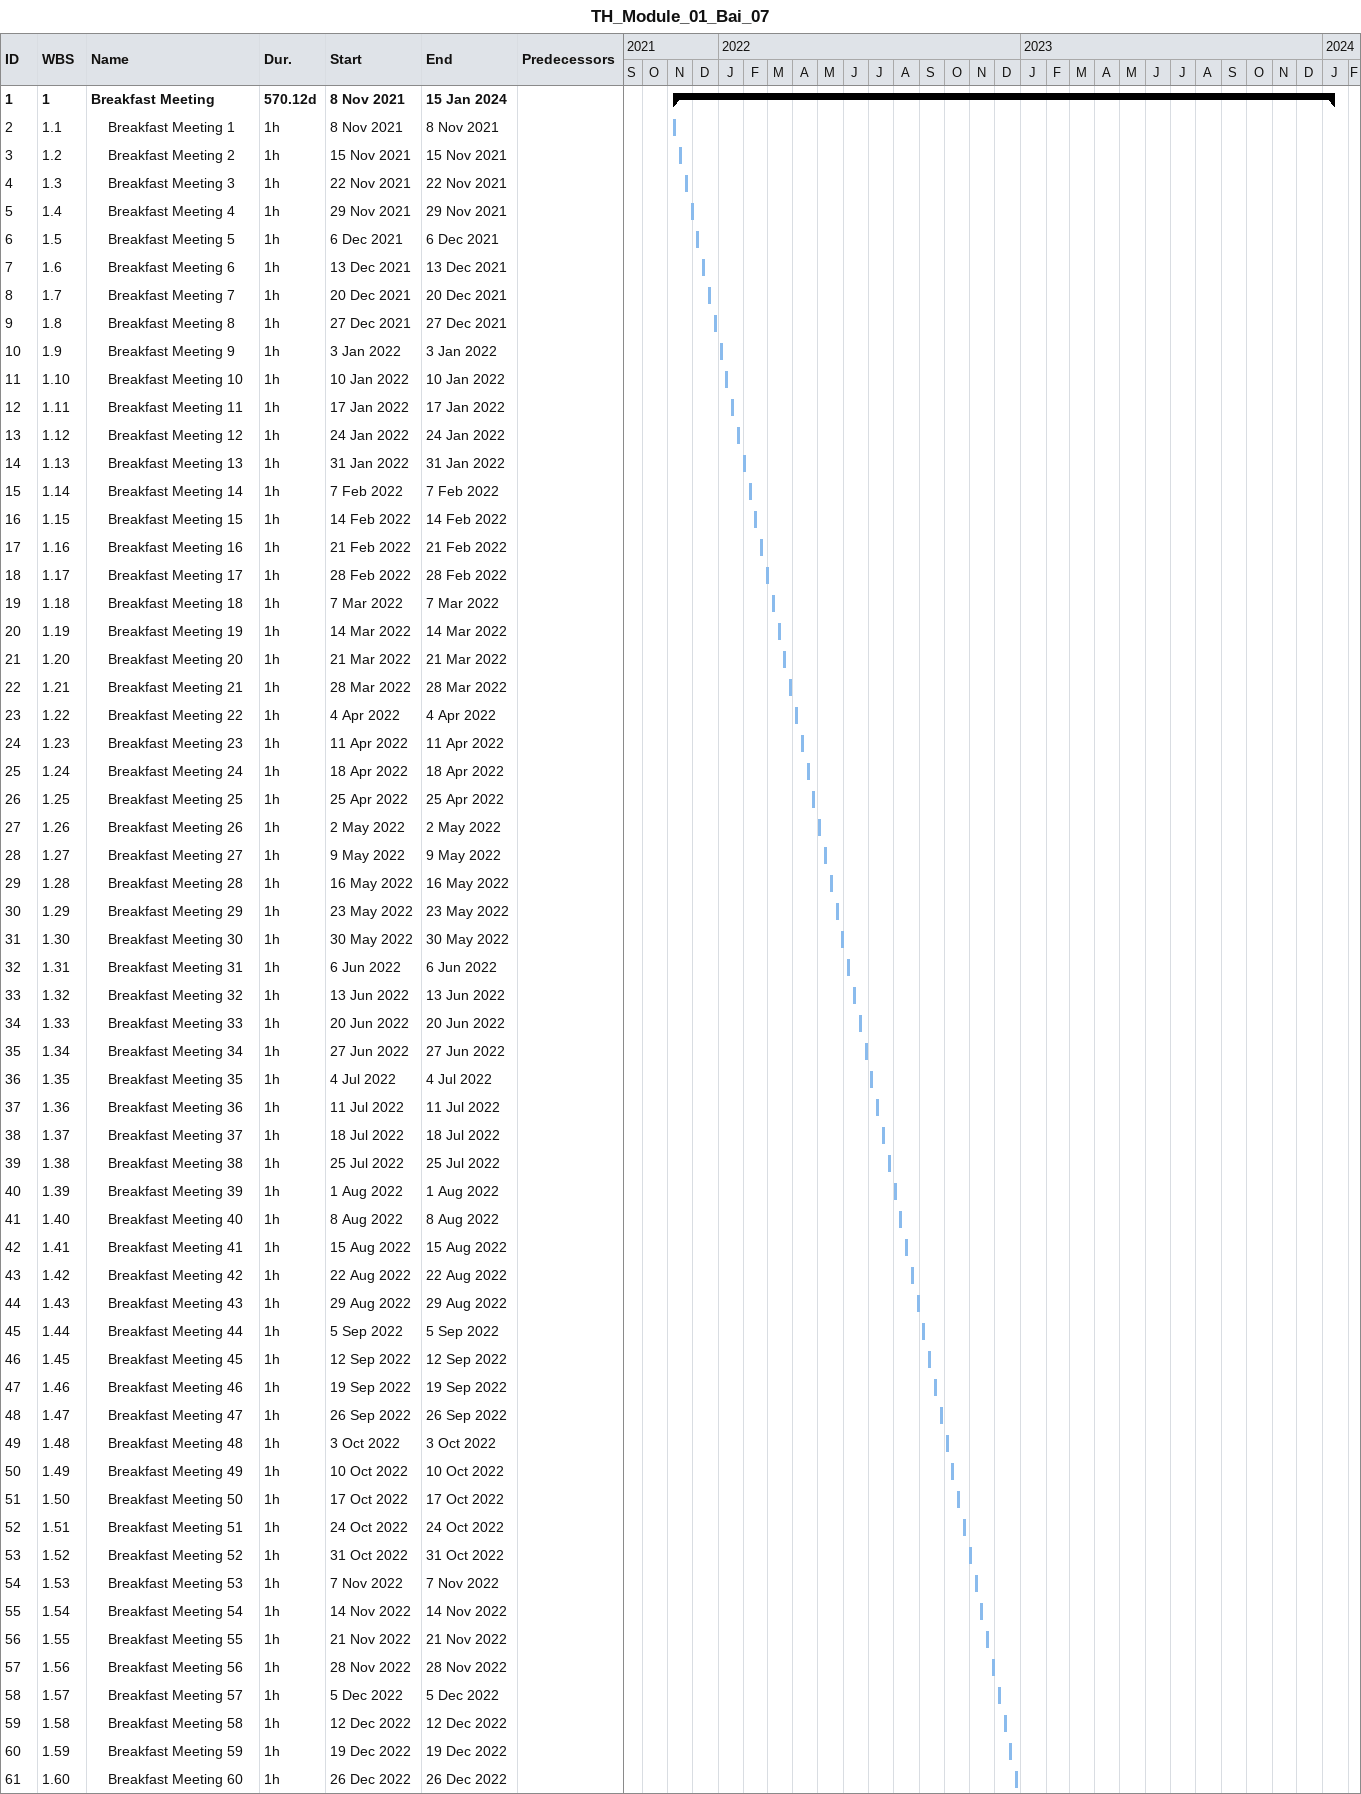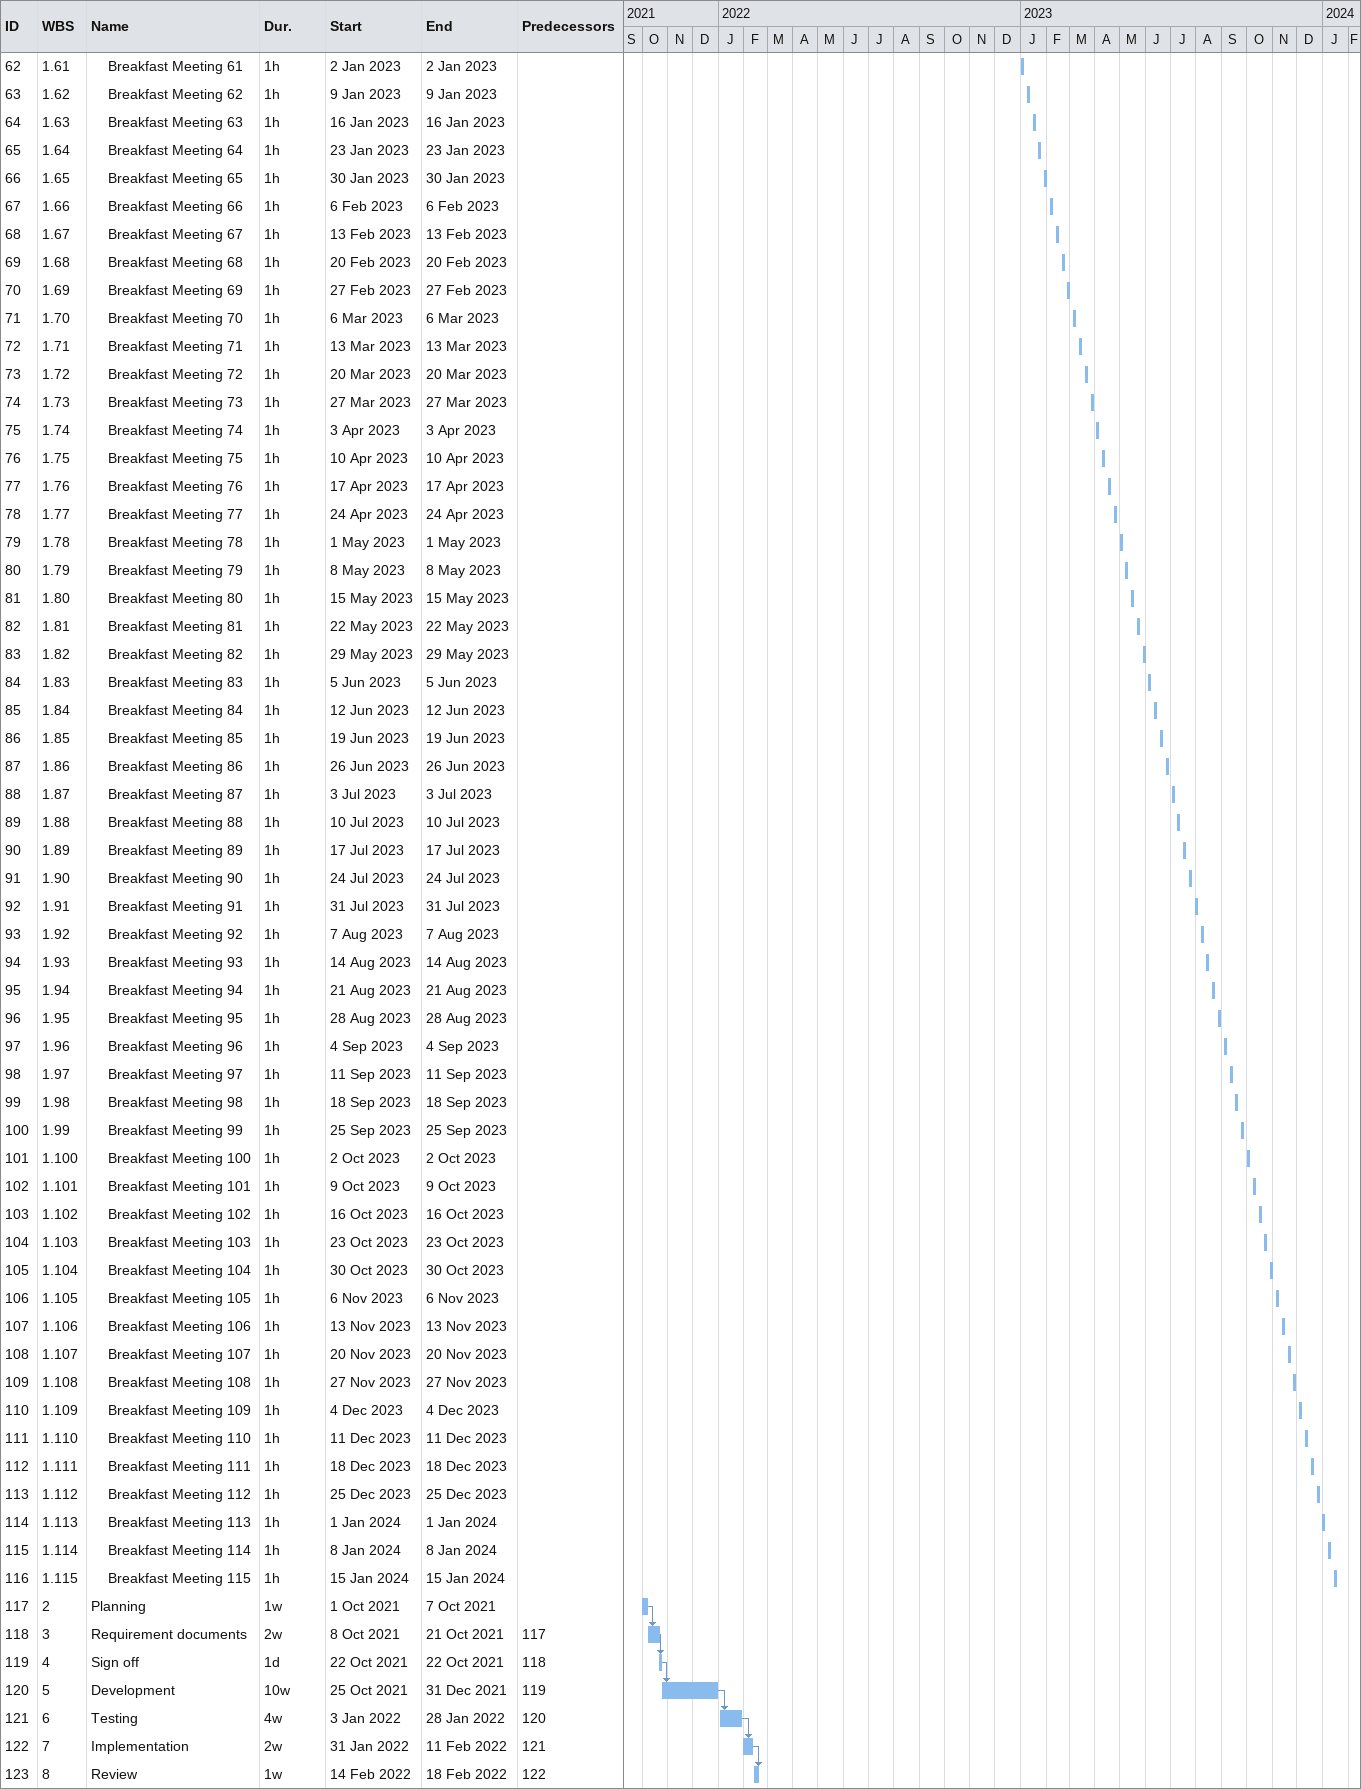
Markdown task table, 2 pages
TH_Module_01_Bai_07

| ID | WBS | Task | Duration | Start | Finish | Predecessors |
|---|---|---|---|---|---|---|
| 1 | 1 | **Breakfast Meeting** | 570.12d | 2021-11-08 | 2024-01-15 |  |
| 2 | 1.1 | Breakfast Meeting 1 | 1h | 2021-11-08 | 2021-11-08 |  |
| 3 | 1.2 | Breakfast Meeting 2 | 1h | 2021-11-15 | 2021-11-15 |  |
| 4 | 1.3 | Breakfast Meeting 3 | 1h | 2021-11-22 | 2021-11-22 |  |
| 5 | 1.4 | Breakfast Meeting 4 | 1h | 2021-11-29 | 2021-11-29 |  |
| 6 | 1.5 | Breakfast Meeting 5 | 1h | 2021-12-06 | 2021-12-06 |  |
| 7 | 1.6 | Breakfast Meeting 6 | 1h | 2021-12-13 | 2021-12-13 |  |
| 8 | 1.7 | Breakfast Meeting 7 | 1h | 2021-12-20 | 2021-12-20 |  |
| 9 | 1.8 | Breakfast Meeting 8 | 1h | 2021-12-27 | 2021-12-27 |  |
| 10 | 1.9 | Breakfast Meeting 9 | 1h | 2022-01-03 | 2022-01-03 |  |
| 11 | 1.10 | Breakfast Meeting 10 | 1h | 2022-01-10 | 2022-01-10 |  |
| 12 | 1.11 | Breakfast Meeting 11 | 1h | 2022-01-17 | 2022-01-17 |  |
| 13 | 1.12 | Breakfast Meeting 12 | 1h | 2022-01-24 | 2022-01-24 |  |
| 14 | 1.13 | Breakfast Meeting 13 | 1h | 2022-01-31 | 2022-01-31 |  |
| 15 | 1.14 | Breakfast Meeting 14 | 1h | 2022-02-07 | 2022-02-07 |  |
| 16 | 1.15 | Breakfast Meeting 15 | 1h | 2022-02-14 | 2022-02-14 |  |
| 17 | 1.16 | Breakfast Meeting 16 | 1h | 2022-02-21 | 2022-02-21 |  |
| 18 | 1.17 | Breakfast Meeting 17 | 1h | 2022-02-28 | 2022-02-28 |  |
| 19 | 1.18 | Breakfast Meeting 18 | 1h | 2022-03-07 | 2022-03-07 |  |
| 20 | 1.19 | Breakfast Meeting 19 | 1h | 2022-03-14 | 2022-03-14 |  |
| 21 | 1.20 | Breakfast Meeting 20 | 1h | 2022-03-21 | 2022-03-21 |  |
| 22 | 1.21 | Breakfast Meeting 21 | 1h | 2022-03-28 | 2022-03-28 |  |
| 23 | 1.22 | Breakfast Meeting 22 | 1h | 2022-04-04 | 2022-04-04 |  |
| 24 | 1.23 | Breakfast Meeting 23 | 1h | 2022-04-11 | 2022-04-11 |  |
| 25 | 1.24 | Breakfast Meeting 24 | 1h | 2022-04-18 | 2022-04-18 |  |
| 26 | 1.25 | Breakfast Meeting 25 | 1h | 2022-04-25 | 2022-04-25 |  |
| 27 | 1.26 | Breakfast Meeting 26 | 1h | 2022-05-02 | 2022-05-02 |  |
| 28 | 1.27 | Breakfast Meeting 27 | 1h | 2022-05-09 | 2022-05-09 |  |
| 29 | 1.28 | Breakfast Meeting 28 | 1h | 2022-05-16 | 2022-05-16 |  |
| 30 | 1.29 | Breakfast Meeting 29 | 1h | 2022-05-23 | 2022-05-23 |  |
| 31 | 1.30 | Breakfast Meeting 30 | 1h | 2022-05-30 | 2022-05-30 |  |
| 32 | 1.31 | Breakfast Meeting 31 | 1h | 2022-06-06 | 2022-06-06 |  |
| 33 | 1.32 | Breakfast Meeting 32 | 1h | 2022-06-13 | 2022-06-13 |  |
| 34 | 1.33 | Breakfast Meeting 33 | 1h | 2022-06-20 | 2022-06-20 |  |
| 35 | 1.34 | Breakfast Meeting 34 | 1h | 2022-06-27 | 2022-06-27 |  |
| 36 | 1.35 | Breakfast Meeting 35 | 1h | 2022-07-04 | 2022-07-04 |  |
| 37 | 1.36 | Breakfast Meeting 36 | 1h | 2022-07-11 | 2022-07-11 |  |
| 38 | 1.37 | Breakfast Meeting 37 | 1h | 2022-07-18 | 2022-07-18 |  |
| 39 | 1.38 | Breakfast Meeting 38 | 1h | 2022-07-25 | 2022-07-25 |  |
| 40 | 1.39 | Breakfast Meeting 39 | 1h | 2022-08-01 | 2022-08-01 |  |
| 41 | 1.40 | Breakfast Meeting 40 | 1h | 2022-08-08 | 2022-08-08 |  |
| 42 | 1.41 | Breakfast Meeting 41 | 1h | 2022-08-15 | 2022-08-15 |  |
| 43 | 1.42 | Breakfast Meeting 42 | 1h | 2022-08-22 | 2022-08-22 |  |
| 44 | 1.43 | Breakfast Meeting 43 | 1h | 2022-08-29 | 2022-08-29 |  |
| 45 | 1.44 | Breakfast Meeting 44 | 1h | 2022-09-05 | 2022-09-05 |  |
| 46 | 1.45 | Breakfast Meeting 45 | 1h | 2022-09-12 | 2022-09-12 |  |
| 47 | 1.46 | Breakfast Meeting 46 | 1h | 2022-09-19 | 2022-09-19 |  |
| 48 | 1.47 | Breakfast Meeting 47 | 1h | 2022-09-26 | 2022-09-26 |  |
| 49 | 1.48 | Breakfast Meeting 48 | 1h | 2022-10-03 | 2022-10-03 |  |
| 50 | 1.49 | Breakfast Meeting 49 | 1h | 2022-10-10 | 2022-10-10 |  |
| 51 | 1.50 | Breakfast Meeting 50 | 1h | 2022-10-17 | 2022-10-17 |  |
| 52 | 1.51 | Breakfast Meeting 51 | 1h | 2022-10-24 | 2022-10-24 |  |
| 53 | 1.52 | Breakfast Meeting 52 | 1h | 2022-10-31 | 2022-10-31 |  |
| 54 | 1.53 | Breakfast Meeting 53 | 1h | 2022-11-07 | 2022-11-07 |  |
| 55 | 1.54 | Breakfast Meeting 54 | 1h | 2022-11-14 | 2022-11-14 |  |
| 56 | 1.55 | Breakfast Meeting 55 | 1h | 2022-11-21 | 2022-11-21 |  |
| 57 | 1.56 | Breakfast Meeting 56 | 1h | 2022-11-28 | 2022-11-28 |  |
| 58 | 1.57 | Breakfast Meeting 57 | 1h | 2022-12-05 | 2022-12-05 |  |
| 59 | 1.58 | Breakfast Meeting 58 | 1h | 2022-12-12 | 2022-12-12 |  |
| 60 | 1.59 | Breakfast Meeting 59 | 1h | 2022-12-19 | 2022-12-19 |  |
| 61 | 1.60 | Breakfast Meeting 60 | 1h | 2022-12-26 | 2022-12-26 |  |
| 62 | 1.61 | Breakfast Meeting 61 | 1h | 2023-01-02 | 2023-01-02 |  |
| 63 | 1.62 | Breakfast Meeting 62 | 1h | 2023-01-09 | 2023-01-09 |  |
| 64 | 1.63 | Breakfast Meeting 63 | 1h | 2023-01-16 | 2023-01-16 |  |
| 65 | 1.64 | Breakfast Meeting 64 | 1h | 2023-01-23 | 2023-01-23 |  |
| 66 | 1.65 | Breakfast Meeting 65 | 1h | 2023-01-30 | 2023-01-30 |  |
| 67 | 1.66 | Breakfast Meeting 66 | 1h | 2023-02-06 | 2023-02-06 |  |
| 68 | 1.67 | Breakfast Meeting 67 | 1h | 2023-02-13 | 2023-02-13 |  |
| 69 | 1.68 | Breakfast Meeting 68 | 1h | 2023-02-20 | 2023-02-20 |  |
| 70 | 1.69 | Breakfast Meeting 69 | 1h | 2023-02-27 | 2023-02-27 |  |
| 71 | 1.70 | Breakfast Meeting 70 | 1h | 2023-03-06 | 2023-03-06 |  |
| 72 | 1.71 | Breakfast Meeting 71 | 1h | 2023-03-13 | 2023-03-13 |  |
| 73 | 1.72 | Breakfast Meeting 72 | 1h | 2023-03-20 | 2023-03-20 |  |
| 74 | 1.73 | Breakfast Meeting 73 | 1h | 2023-03-27 | 2023-03-27 |  |
| 75 | 1.74 | Breakfast Meeting 74 | 1h | 2023-04-03 | 2023-04-03 |  |
| 76 | 1.75 | Breakfast Meeting 75 | 1h | 2023-04-10 | 2023-04-10 |  |
| 77 | 1.76 | Breakfast Meeting 76 | 1h | 2023-04-17 | 2023-04-17 |  |
| 78 | 1.77 | Breakfast Meeting 77 | 1h | 2023-04-24 | 2023-04-24 |  |
| 79 | 1.78 | Breakfast Meeting 78 | 1h | 2023-05-01 | 2023-05-01 |  |
| 80 | 1.79 | Breakfast Meeting 79 | 1h | 2023-05-08 | 2023-05-08 |  |
| 81 | 1.80 | Breakfast Meeting 80 | 1h | 2023-05-15 | 2023-05-15 |  |
| 82 | 1.81 | Breakfast Meeting 81 | 1h | 2023-05-22 | 2023-05-22 |  |
| 83 | 1.82 | Breakfast Meeting 82 | 1h | 2023-05-29 | 2023-05-29 |  |
| 84 | 1.83 | Breakfast Meeting 83 | 1h | 2023-06-05 | 2023-06-05 |  |
| 85 | 1.84 | Breakfast Meeting 84 | 1h | 2023-06-12 | 2023-06-12 |  |
| 86 | 1.85 | Breakfast Meeting 85 | 1h | 2023-06-19 | 2023-06-19 |  |
| 87 | 1.86 | Breakfast Meeting 86 | 1h | 2023-06-26 | 2023-06-26 |  |
| 88 | 1.87 | Breakfast Meeting 87 | 1h | 2023-07-03 | 2023-07-03 |  |
| 89 | 1.88 | Breakfast Meeting 88 | 1h | 2023-07-10 | 2023-07-10 |  |
| 90 | 1.89 | Breakfast Meeting 89 | 1h | 2023-07-17 | 2023-07-17 |  |
| 91 | 1.90 | Breakfast Meeting 90 | 1h | 2023-07-24 | 2023-07-24 |  |
| 92 | 1.91 | Breakfast Meeting 91 | 1h | 2023-07-31 | 2023-07-31 |  |
| 93 | 1.92 | Breakfast Meeting 92 | 1h | 2023-08-07 | 2023-08-07 |  |
| 94 | 1.93 | Breakfast Meeting 93 | 1h | 2023-08-14 | 2023-08-14 |  |
| 95 | 1.94 | Breakfast Meeting 94 | 1h | 2023-08-21 | 2023-08-21 |  |
| 96 | 1.95 | Breakfast Meeting 95 | 1h | 2023-08-28 | 2023-08-28 |  |
| 97 | 1.96 | Breakfast Meeting 96 | 1h | 2023-09-04 | 2023-09-04 |  |
| 98 | 1.97 | Breakfast Meeting 97 | 1h | 2023-09-11 | 2023-09-11 |  |
| 99 | 1.98 | Breakfast Meeting 98 | 1h | 2023-09-18 | 2023-09-18 |  |
| 100 | 1.99 | Breakfast Meeting 99 | 1h | 2023-09-25 | 2023-09-25 |  |
| 101 | 1.100 | Breakfast Meeting 100 | 1h | 2023-10-02 | 2023-10-02 |  |
| 102 | 1.101 | Breakfast Meeting 101 | 1h | 2023-10-09 | 2023-10-09 |  |
| 103 | 1.102 | Breakfast Meeting 102 | 1h | 2023-10-16 | 2023-10-16 |  |
| 104 | 1.103 | Breakfast Meeting 103 | 1h | 2023-10-23 | 2023-10-23 |  |
| 105 | 1.104 | Breakfast Meeting 104 | 1h | 2023-10-30 | 2023-10-30 |  |
| 106 | 1.105 | Breakfast Meeting 105 | 1h | 2023-11-06 | 2023-11-06 |  |
| 107 | 1.106 | Breakfast Meeting 106 | 1h | 2023-11-13 | 2023-11-13 |  |
| 108 | 1.107 | Breakfast Meeting 107 | 1h | 2023-11-20 | 2023-11-20 |  |
| 109 | 1.108 | Breakfast Meeting 108 | 1h | 2023-11-27 | 2023-11-27 |  |
| 110 | 1.109 | Breakfast Meeting 109 | 1h | 2023-12-04 | 2023-12-04 |  |
| 111 | 1.110 | Breakfast Meeting 110 | 1h | 2023-12-11 | 2023-12-11 |  |
| 112 | 1.111 | Breakfast Meeting 111 | 1h | 2023-12-18 | 2023-12-18 |  |
| 113 | 1.112 | Breakfast Meeting 112 | 1h | 2023-12-25 | 2023-12-25 |  |
| 114 | 1.113 | Breakfast Meeting 113 | 1h | 2024-01-01 | 2024-01-01 |  |
| 115 | 1.114 | Breakfast Meeting 114 | 1h | 2024-01-08 | 2024-01-08 |  |
| 116 | 1.115 | Breakfast Meeting 115 | 1h | 2024-01-15 | 2024-01-15 |  |
| 117 | 2 | Planning | 1w | 2021-10-01 | 2021-10-07 |  |
| 118 | 3 | Requirement documents | 2w | 2021-10-08 | 2021-10-21 | 117 |
| 119 | 4 | Sign off | 1d | 2021-10-22 | 2021-10-22 | 118 |
| 120 | 5 | Development | 10w | 2021-10-25 | 2021-12-31 | 119 |
| 121 | 6 | Testing | 4w | 2022-01-03 | 2022-01-28 | 120 |
| 122 | 7 | Implementation | 2w | 2022-01-31 | 2022-02-11 | 121 |
| 123 | 8 | Review | 1w | 2022-02-14 | 2022-02-18 | 122 |
